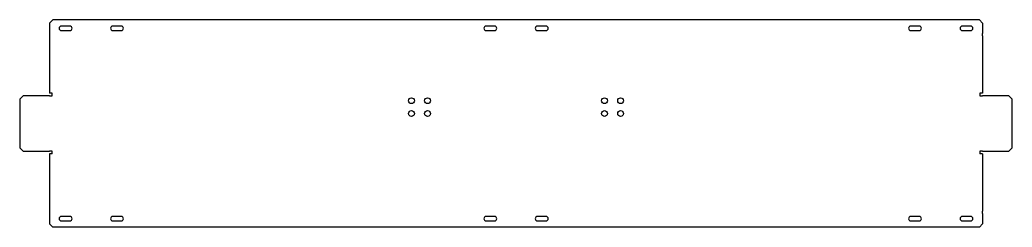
# Model space of a CAD drawing. Header units: millimetres. Extents: x -805 to 737, y 50 to 372.
import ezdxf

# ---------------------------------------------------------------- set-up
doc = ezdxf.new("R2010")
doc.units = ezdxf.units.MM
doc.layers.add('Default', color=7, linetype='Continuous')
doc.layers.add('LONGARINA_1H_65', color=7, linetype='Continuous')

# ---------------------------------------------------------------- blocks, each defined once
blk = doc.blocks.new('SE')
at = {"layer": 'LONGARINA_1H_65', "color": 7, "linetype": 'Continuous'}
for p, q in [((-754, 371.9), (-759, 366.9)), ((686, 371.9), (-754, 371.9)), ((691, 366.9), (686, 371.9)), ((-759, 366.9), (-759, 350.9)), ((-727.5, 362.2), (-740.5, 362.2)), ((-740.5, 355.2), (-727.5, 355.2)), ((-647.5, 362.2), (-660.5, 362.2)), ((-660.5, 355.2), (-647.5, 355.2)), ((-67.5, 362.2), (-80.5, 362.2)), ((-80.5, 355.2), (-67.5, 355.2)), ((12.5, 362.2), (-0.5, 362.2)), ((-0.5, 355.2), (12.5, 355.2)), ((592.5, 362.2), (579.5, 362.2)), ((579.5, 355.2), (592.5, 355.2)), ((672.5, 362.2), (659.5, 362.2)), ((659.5, 355.2), (672.5, 355.2)), ((691, 366.9), (691, 350.9)), ((-759, 350.9), (-759, 346.8)), ((-759, 346.8), (-759, 257.8)), ((691, 346.8), (691, 350.9)), ((691, 346.8), (691, 257.8)), ((-800.1, 253.8), (-805.1, 248.8)), ((-805.1, 248.8), (-805.1, 172.8)), ((-759.1, 253.8), (-800.1, 253.8)), ((-759.1, 253.8), (-755, 253.8)), ((-755, 257.8), (-759, 257.8)), ((-755, 253.8), (-755, 257.8)), ((687, 257.8), (687, 253.8)), ((691, 257.8), (687, 257.8)), ((687, 253.8), (691, 253.8)), ((732, 253.8), (691, 253.8)), ((737, 248.8), (732, 253.8)), ((737, 172.8), (737, 248.8)), ((-805.1, 172.8), (-800.1, 167.8)), ((732, 167.8), (737, 172.8)), ((-800.1, 167.8), (-759.1, 167.8)), ((-755, 167.8), (-759.1, 167.8)), ((-759, 163.8), (-759, 74.8)), ((-755, 163.8), (-759, 163.8)), ((-755, 163.8), (-755, 167.8)), ((687, 167.8), (687, 163.8)), ((691, 167.8), (687, 167.8)), ((691, 163.8), (687, 163.8)), ((691, 167.8), (732, 167.8)), ((691, 163.8), (691, 74.8)), ((-759, 74.8), (-759, 70.8)), ((-759, 70.8), (-759, 54.8)), ((-727.5, 66.4), (-740.5, 66.4)), ((-647.5, 66.4), (-660.5, 66.4)), ((-67.5, 66.4), (-80.5, 66.4)), ((12.5, 66.4), (-0.5, 66.4)), ((592.5, 66.4), (579.5, 66.4)), ((672.5, 66.4), (659.5, 66.4)), ((691, 70.8), (691, 74.8)), ((691, 70.8), (691, 54.8)), ((-759, 54.8), (-754, 49.8)), ((686, 49.8), (-754, 49.8)), ((-740.5, 59.4), (-727.5, 59.4)), ((-660.5, 59.4), (-647.5, 59.4)), ((-80.5, 59.4), (-67.5, 59.4)), ((-0.5, 59.4), (12.5, 59.4)), ((579.5, 59.4), (592.5, 59.4)), ((659.5, 59.4), (672.5, 59.4)), ((686, 49.8), (691, 54.8))]:
    blk.add_line(p, q, dxfattribs=at)
for centre in [(-196.5, 246.3), (-171.5, 246.3), (103.5, 246.3), (128.5, 246.3), (-196.5, 226.3), (-171.5, 226.3), (103.5, 226.3), (128.5, 226.3)]:
    blk.add_circle(centre, 4.5, dxfattribs=at)
for centre, start, end in [((-740.5, 358.7), 90, 270), ((-727.5, 358.7), 270, 90), ((-660.5, 358.7), 90, 270), ((-647.5, 358.7), 270, 90), ((-80.5, 358.7), 90, 270), ((-67.5, 358.7), 270, 90), ((-0.5, 358.7), 90, 270), ((12.5, 358.7), 270, 90), ((579.5, 358.7), 90, 270), ((592.5, 358.7), 270, 90), ((659.5, 358.7), 90, 270), ((672.5, 358.7), 270, 90), ((-740.5, 62.9), 90, 270), ((-727.5, 62.9), 270, 90), ((-660.5, 62.9), 90, 270), ((-647.5, 62.9), 270, 90), ((-80.5, 62.9), 90, 270), ((-67.5, 62.9), 270, 90), ((-0.5, 62.9), 90, 270), ((12.5, 62.9), 270, 90), ((579.5, 62.9), 90, 270), ((592.5, 62.9), 270, 90), ((659.5, 62.9), 90, 270), ((672.5, 62.9), 270, 90)]:
    blk.add_arc(centre, 3.5, start, end, dxfattribs=at)

msp = doc.modelspace()

# ---------------------------------------------------------------- block references
at = {"layer": 'Default'}
msp.add_blockref('SE', (0, 0), dxfattribs=at)

doc.saveas('drawing.dxf')
